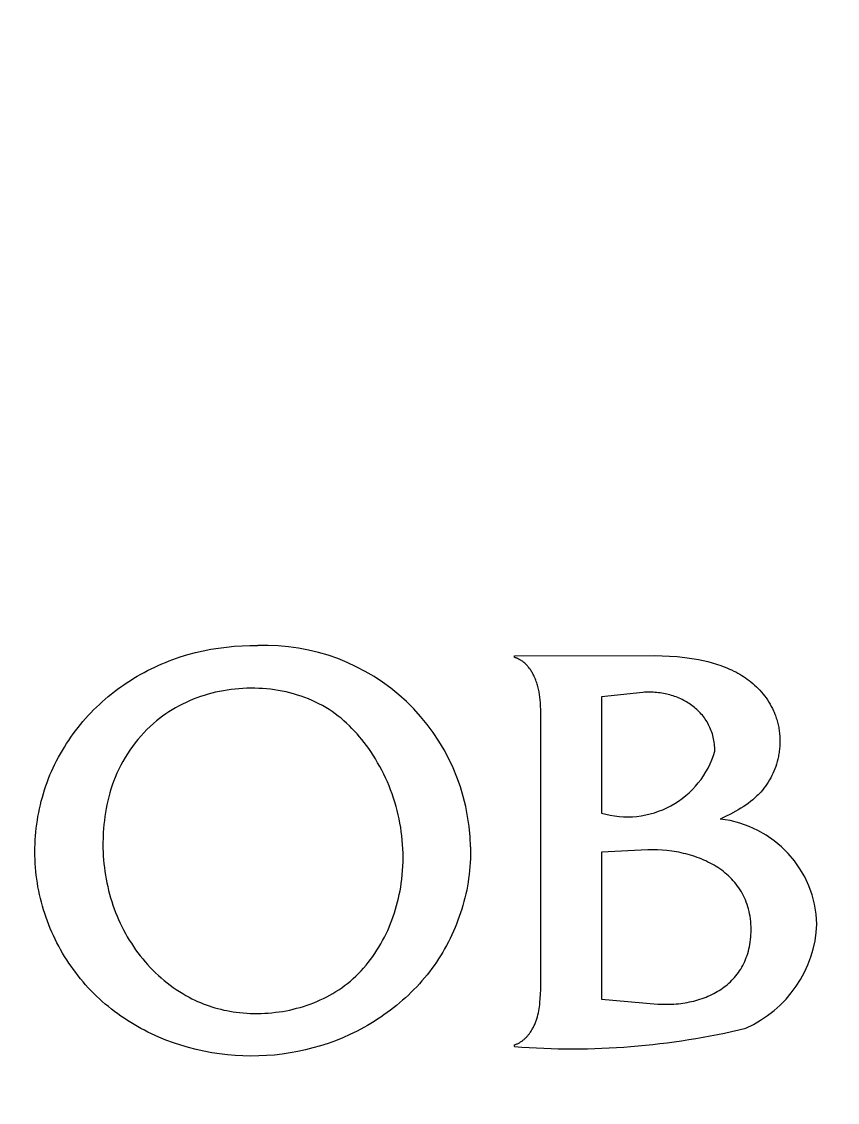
# Model space of a CAD drawing. Header units: millimetres. Extents: x 28 to 2369, y -329 to 1679.
# Drawn here: x 1214.68 to 1223.85, y 1233.98 to 1246.13 of the extents above; entities that cross this region are included whole.
import ezdxf

# ---------------------------------------------------------------- set-up
doc = ezdxf.new("R2010")
doc.units = ezdxf.units.MM
doc.layers.add('1LINE', color=7, linetype='CONTINUOUS')

msp = doc.modelspace()

# ---------------------------------------------------------------- linework, layer by layer
at = {"layer": '1LINE'}
for p, q in [((1216.546, 1239.01), (1216.632, 1239.033)), ((1216.632, 1239.033), (1216.718, 1239.053)), ((1216.718, 1239.053), (1216.805, 1239.07)), ((1216.805, 1239.07), (1216.892, 1239.084)), ((1216.892, 1239.084), (1216.98, 1239.095)), ((1216.98, 1239.095), (1217.068, 1239.104)), ((1217.068, 1239.104), (1217.156, 1239.109)), ((1217.156, 1239.109), (1217.244, 1239.112)), ((1217.244, 1239.112), (1217.333, 1239.111)), ((1216.214, 1238.889), (1216.255, 1238.906)), ((1216.255, 1238.906), (1216.296, 1238.923)), ((1216.296, 1238.923), (1216.337, 1238.94)), ((1216.337, 1238.94), (1216.378, 1238.955)), ((1216.378, 1238.955), (1216.462, 1238.984)), ((1216.462, 1238.984), (1216.546, 1239.01)), ((1220.221, 1238.998), (1221.793, 1239)), ((1220.221, 1238.979), (1220.221, 1238.998)), ((1220.226, 1238.977), (1220.221, 1238.979)), ((1220.232, 1238.975), (1220.226, 1238.977)), ((1220.237, 1238.973), (1220.232, 1238.975)), ((1220.242, 1238.971), (1220.237, 1238.973)), ((1220.247, 1238.969), (1220.242, 1238.971)), ((1220.252, 1238.967), (1220.247, 1238.969)), ((1220.257, 1238.965), (1220.252, 1238.967)), ((1220.262, 1238.962), (1220.257, 1238.965)), ((1220.267, 1238.96), (1220.262, 1238.962)), ((1220.272, 1238.957), (1220.267, 1238.96)), ((1220.277, 1238.955), (1220.272, 1238.957)), ((1220.281, 1238.952), (1220.277, 1238.955)), ((1220.286, 1238.949), (1220.281, 1238.952)), ((1220.291, 1238.947), (1220.286, 1238.949)), ((1220.3, 1238.941), (1220.291, 1238.947)), ((1220.309, 1238.935), (1220.3, 1238.941)), ((1220.317, 1238.928), (1220.309, 1238.935)), ((1220.326, 1238.921), (1220.317, 1238.928)), ((1220.334, 1238.914), (1220.326, 1238.921)), ((1220.342, 1238.907), (1220.334, 1238.914)), ((1220.349, 1238.9), (1220.342, 1238.907)), ((1221.793, 1239), (1221.879, 1238.997)), ((1221.879, 1238.997), (1221.964, 1238.994)), ((1221.964, 1238.994), (1222.05, 1238.988)), ((1222.05, 1238.988), (1222.135, 1238.979)), ((1222.135, 1238.979), (1222.187, 1238.972)), ((1222.187, 1238.972), (1222.238, 1238.964)), ((1222.238, 1238.964), (1222.29, 1238.955)), ((1222.29, 1238.955), (1222.341, 1238.944)), ((1222.341, 1238.944), (1222.392, 1238.932)), ((1222.392, 1238.932), (1222.442, 1238.919)), ((1222.442, 1238.919), (1222.492, 1238.904)), ((1222.492, 1238.904), (1222.541, 1238.887)), ((1215.979, 1238.768), (1216.017, 1238.79)), ((1216.017, 1238.79), (1216.056, 1238.811)), ((1216.056, 1238.811), (1216.095, 1238.831)), ((1216.095, 1238.831), (1216.134, 1238.851)), ((1216.134, 1238.851), (1216.174, 1238.87)), ((1216.174, 1238.87), (1216.214, 1238.889)), ((1220.357, 1238.892), (1220.349, 1238.9)), ((1220.364, 1238.884), (1220.357, 1238.892)), ((1220.371, 1238.876), (1220.364, 1238.884)), ((1220.378, 1238.868), (1220.371, 1238.876)), ((1220.385, 1238.859), (1220.378, 1238.868)), ((1220.391, 1238.851), (1220.385, 1238.859)), ((1220.398, 1238.842), (1220.391, 1238.851)), ((1220.404, 1238.833), (1220.398, 1238.842)), ((1220.41, 1238.824), (1220.404, 1238.833)), ((1220.415, 1238.814), (1220.41, 1238.824)), ((1220.421, 1238.805), (1220.415, 1238.814)), ((1220.426, 1238.795), (1220.421, 1238.805)), ((1220.431, 1238.786), (1220.426, 1238.795)), ((1220.436, 1238.776), (1220.431, 1238.786)), ((1222.541, 1238.887), (1222.566, 1238.878)), ((1222.566, 1238.878), (1222.59, 1238.869)), ((1222.59, 1238.869), (1222.614, 1238.859)), ((1222.614, 1238.859), (1222.637, 1238.848)), ((1222.637, 1238.848), (1222.661, 1238.838)), ((1222.661, 1238.838), (1222.684, 1238.826)), ((1222.684, 1238.826), (1222.707, 1238.815)), ((1222.707, 1238.815), (1222.729, 1238.802)), ((1222.729, 1238.802), (1222.752, 1238.79)), ((1222.752, 1238.79), (1222.774, 1238.777)), ((1215.793, 1238.647), (1215.829, 1238.672)), ((1215.829, 1238.672), (1215.866, 1238.697)), ((1215.866, 1238.697), (1215.903, 1238.721)), ((1215.903, 1238.721), (1215.941, 1238.745)), ((1215.941, 1238.745), (1215.979, 1238.768)), ((1220.441, 1238.766), (1220.436, 1238.776)), ((1220.446, 1238.756), (1220.441, 1238.766)), ((1220.454, 1238.736), (1220.446, 1238.756)), ((1220.46, 1238.722), (1220.454, 1238.736)), ((1220.465, 1238.708), (1220.46, 1238.722)), ((1220.47, 1238.694), (1220.465, 1238.708)), ((1220.474, 1238.679), (1220.47, 1238.694)), ((1220.479, 1238.665), (1220.474, 1238.679)), ((1220.483, 1238.651), (1220.479, 1238.665)), ((1222.774, 1238.777), (1222.795, 1238.763)), ((1222.795, 1238.763), (1222.817, 1238.749)), ((1222.817, 1238.749), (1222.837, 1238.734)), ((1222.837, 1238.734), (1222.858, 1238.719)), ((1222.858, 1238.719), (1222.878, 1238.703)), ((1222.878, 1238.703), (1222.898, 1238.686)), ((1222.898, 1238.686), (1222.919, 1238.668)), ((1222.919, 1238.668), (1222.939, 1238.649)), ((1215.652, 1238.538), (1215.686, 1238.566)), ((1215.686, 1238.566), (1215.721, 1238.594)), ((1215.721, 1238.594), (1215.757, 1238.621)), ((1215.757, 1238.621), (1215.793, 1238.647)), ((1216.732, 1238.552), (1216.69, 1238.538)), ((1216.774, 1238.565), (1216.732, 1238.552)), ((1216.817, 1238.576), (1216.774, 1238.565)), ((1216.859, 1238.587), (1216.817, 1238.576)), ((1216.903, 1238.596), (1216.859, 1238.587)), ((1216.946, 1238.604), (1216.903, 1238.596)), ((1216.99, 1238.612), (1216.946, 1238.604)), ((1217.034, 1238.618), (1216.99, 1238.612)), ((1217.078, 1238.623), (1217.034, 1238.618)), ((1217.122, 1238.627), (1217.078, 1238.623)), ((1217.166, 1238.63), (1217.122, 1238.627)), ((1217.21, 1238.632), (1217.166, 1238.63)), ((1217.255, 1238.633), (1217.21, 1238.632)), ((1217.299, 1238.632), (1217.255, 1238.633)), ((1217.344, 1238.631), (1217.299, 1238.632)), ((1217.388, 1238.628), (1217.344, 1238.631)), ((1217.432, 1238.625), (1217.388, 1238.628)), ((1217.477, 1238.62), (1217.432, 1238.625)), ((1217.52, 1238.614), (1217.477, 1238.62)), ((1217.564, 1238.607), (1217.52, 1238.614)), ((1217.607, 1238.599), (1217.564, 1238.607)), ((1217.651, 1238.59), (1217.607, 1238.599)), ((1217.694, 1238.58), (1217.651, 1238.59)), ((1217.736, 1238.569), (1217.694, 1238.58)), ((1217.778, 1238.556), (1217.736, 1238.569)), ((1217.82, 1238.542), (1217.778, 1238.556)), ((1217.861, 1238.528), (1217.82, 1238.542)), ((1220.486, 1238.636), (1220.483, 1238.651)), ((1220.49, 1238.621), (1220.486, 1238.636)), ((1220.496, 1238.592), (1220.49, 1238.621)), ((1220.501, 1238.562), (1220.496, 1238.592)), ((1220.505, 1238.533), (1220.501, 1238.562)), ((1221.664, 1238.586), (1221.196, 1238.537)), ((1221.683, 1238.587), (1221.664, 1238.586)), ((1221.703, 1238.588), (1221.683, 1238.587)), ((1221.722, 1238.588), (1221.703, 1238.588)), ((1221.741, 1238.588), (1221.722, 1238.588)), ((1221.761, 1238.588), (1221.741, 1238.588)), ((1221.78, 1238.587), (1221.761, 1238.588)), ((1221.799, 1238.586), (1221.78, 1238.587)), ((1221.818, 1238.584), (1221.799, 1238.586)), ((1221.837, 1238.582), (1221.818, 1238.584)), ((1221.856, 1238.58), (1221.837, 1238.582)), ((1221.875, 1238.577), (1221.856, 1238.58)), ((1221.894, 1238.574), (1221.875, 1238.577)), ((1221.912, 1238.57), (1221.894, 1238.574)), ((1221.931, 1238.566), (1221.912, 1238.57)), ((1221.949, 1238.562), (1221.931, 1238.566)), ((1221.967, 1238.557), (1221.949, 1238.562)), ((1221.985, 1238.552), (1221.967, 1238.557)), ((1222.003, 1238.546), (1221.985, 1238.552)), ((1222.02, 1238.54), (1222.003, 1238.546)), ((1222.038, 1238.534), (1222.02, 1238.54)), ((1222.939, 1238.649), (1222.959, 1238.629)), ((1222.959, 1238.629), (1222.978, 1238.609)), ((1222.978, 1238.609), (1222.997, 1238.588)), ((1222.997, 1238.588), (1223.015, 1238.567)), ((1223.015, 1238.567), (1223.032, 1238.545)), ((1223.032, 1238.545), (1223.048, 1238.523)), ((1215.488, 1238.388), (1215.52, 1238.419)), ((1215.52, 1238.419), (1215.552, 1238.45)), ((1215.552, 1238.45), (1215.585, 1238.48)), ((1215.585, 1238.48), (1215.618, 1238.509)), ((1215.618, 1238.509), (1215.652, 1238.538)), ((1216.448, 1238.434), (1216.41, 1238.413)), ((1216.487, 1238.454), (1216.448, 1238.434)), ((1216.527, 1238.473), (1216.487, 1238.454)), ((1216.567, 1238.491), (1216.527, 1238.473)), ((1216.607, 1238.508), (1216.567, 1238.491)), ((1216.648, 1238.524), (1216.607, 1238.508)), ((1216.69, 1238.538), (1216.648, 1238.524)), ((1217.902, 1238.512), (1217.861, 1238.528)), ((1217.943, 1238.495), (1217.902, 1238.512)), ((1217.982, 1238.477), (1217.943, 1238.495)), ((1218.021, 1238.457), (1217.982, 1238.477)), ((1218.06, 1238.437), (1218.021, 1238.457)), ((1218.098, 1238.415), (1218.06, 1238.437)), ((1220.509, 1238.503), (1220.505, 1238.533)), ((1220.511, 1238.473), (1220.509, 1238.503)), ((1220.513, 1238.442), (1220.511, 1238.473)), ((1220.516, 1238.382), (1220.513, 1238.442)), ((1221.196, 1238.537), (1221.196, 1237.228)), ((1222.055, 1238.527), (1222.038, 1238.534)), ((1222.072, 1238.52), (1222.055, 1238.527)), ((1222.089, 1238.512), (1222.072, 1238.52)), ((1222.105, 1238.504), (1222.089, 1238.512)), ((1222.122, 1238.496), (1222.105, 1238.504)), ((1222.138, 1238.487), (1222.122, 1238.496)), ((1222.154, 1238.478), (1222.138, 1238.487)), ((1222.169, 1238.469), (1222.154, 1238.478)), ((1222.184, 1238.459), (1222.169, 1238.469)), ((1222.199, 1238.449), (1222.184, 1238.459)), ((1222.214, 1238.438), (1222.199, 1238.449)), ((1222.228, 1238.427), (1222.214, 1238.438)), ((1222.243, 1238.416), (1222.228, 1238.427)), ((1223.048, 1238.523), (1223.064, 1238.5)), ((1223.064, 1238.5), (1223.08, 1238.476)), ((1223.08, 1238.476), (1223.094, 1238.452)), ((1223.094, 1238.452), (1223.107, 1238.428)), ((1223.107, 1238.428), (1223.12, 1238.403)), ((1215.397, 1238.291), (1215.427, 1238.324)), ((1215.427, 1238.324), (1215.457, 1238.356)), ((1215.457, 1238.356), (1215.488, 1238.388)), ((1216.262, 1238.318), (1216.227, 1238.291)), ((1216.298, 1238.343), (1216.262, 1238.318)), ((1216.335, 1238.367), (1216.298, 1238.343)), ((1216.372, 1238.391), (1216.335, 1238.367)), ((1216.41, 1238.413), (1216.372, 1238.391)), ((1218.135, 1238.392), (1218.098, 1238.415)), ((1218.169, 1238.369), (1218.135, 1238.392)), ((1218.203, 1238.345), (1218.169, 1238.369)), ((1218.237, 1238.32), (1218.203, 1238.345)), ((1218.269, 1238.294), (1218.237, 1238.32)), ((1220.517, 1238.26), (1220.516, 1238.382)), ((1222.256, 1238.405), (1222.243, 1238.416)), ((1222.27, 1238.393), (1222.256, 1238.405)), ((1222.283, 1238.38), (1222.27, 1238.393)), ((1222.296, 1238.368), (1222.283, 1238.38)), ((1222.308, 1238.355), (1222.296, 1238.368)), ((1222.32, 1238.341), (1222.308, 1238.355)), ((1222.332, 1238.328), (1222.32, 1238.341)), ((1222.343, 1238.314), (1222.332, 1238.328)), ((1222.354, 1238.299), (1222.343, 1238.314)), ((1222.364, 1238.285), (1222.354, 1238.299)), ((1223.12, 1238.403), (1223.132, 1238.378)), ((1223.132, 1238.378), (1223.138, 1238.365)), ((1223.138, 1238.365), (1223.143, 1238.352)), ((1223.143, 1238.352), (1223.148, 1238.339)), ((1223.148, 1238.339), (1223.153, 1238.326)), ((1223.153, 1238.326), (1223.158, 1238.311)), ((1223.158, 1238.311), (1223.163, 1238.297)), ((1223.163, 1238.297), (1223.168, 1238.282)), ((1215.284, 1238.154), (1215.312, 1238.189)), ((1215.312, 1238.189), (1215.339, 1238.223)), ((1215.339, 1238.223), (1215.368, 1238.257)), ((1215.368, 1238.257), (1215.397, 1238.291)), ((1216.123, 1238.202), (1216.087, 1238.168)), ((1216.159, 1238.236), (1216.123, 1238.202)), ((1216.193, 1238.264), (1216.159, 1238.236)), ((1216.227, 1238.291), (1216.193, 1238.264)), ((1218.301, 1238.267), (1218.269, 1238.294)), ((1218.332, 1238.239), (1218.301, 1238.267)), ((1218.363, 1238.21), (1218.332, 1238.239)), ((1218.392, 1238.18), (1218.363, 1238.21)), ((1218.421, 1238.15), (1218.392, 1238.18)), ((1220.515, 1235.243), (1220.517, 1238.26)), ((1222.374, 1238.269), (1222.364, 1238.285)), ((1222.384, 1238.254), (1222.374, 1238.269)), ((1222.393, 1238.238), (1222.384, 1238.254)), ((1222.401, 1238.222), (1222.393, 1238.238)), ((1222.41, 1238.206), (1222.401, 1238.222)), ((1222.417, 1238.189), (1222.41, 1238.206)), ((1222.425, 1238.172), (1222.417, 1238.189)), ((1223.168, 1238.282), (1223.172, 1238.267)), ((1223.172, 1238.267), (1223.176, 1238.252)), ((1223.176, 1238.252), (1223.18, 1238.237)), ((1223.18, 1238.237), (1223.183, 1238.222)), ((1223.183, 1238.222), (1223.187, 1238.207)), ((1223.187, 1238.207), (1223.19, 1238.191)), ((1223.19, 1238.191), (1223.192, 1238.176)), ((1223.192, 1238.176), (1223.195, 1238.16)), ((1215.207, 1238.046), (1215.232, 1238.082)), ((1215.232, 1238.082), (1215.258, 1238.118)), ((1215.258, 1238.118), (1215.284, 1238.154)), ((1215.986, 1238.057), (1215.955, 1238.018)), ((1216.019, 1238.095), (1215.986, 1238.057)), ((1216.052, 1238.132), (1216.019, 1238.095)), ((1216.087, 1238.168), (1216.052, 1238.132)), ((1218.45, 1238.119), (1218.421, 1238.15)), ((1218.477, 1238.087), (1218.45, 1238.119)), ((1218.504, 1238.055), (1218.477, 1238.087)), ((1218.53, 1238.022), (1218.504, 1238.055)), ((1222.432, 1238.155), (1222.425, 1238.172)), ((1222.438, 1238.137), (1222.432, 1238.155)), ((1222.444, 1238.119), (1222.438, 1238.137)), ((1222.449, 1238.101), (1222.444, 1238.119)), ((1222.454, 1238.082), (1222.449, 1238.101)), ((1222.458, 1238.064), (1222.454, 1238.082)), ((1222.462, 1238.044), (1222.458, 1238.064)), ((1223.195, 1238.16), (1223.197, 1238.145)), ((1223.197, 1238.145), (1223.198, 1238.129)), ((1223.198, 1238.129), (1223.2, 1238.114)), ((1223.2, 1238.114), (1223.201, 1238.098)), ((1223.201, 1238.098), (1223.202, 1238.083)), ((1223.202, 1238.083), (1223.203, 1238.067)), ((1223.203, 1238.067), (1223.203, 1238.052)), ((1215.114, 1237.895), (1215.136, 1237.933)), ((1215.136, 1237.933), (1215.159, 1237.971)), ((1215.159, 1237.971), (1215.182, 1238.009)), ((1215.182, 1238.009), (1215.207, 1238.046)), ((1215.896, 1237.937), (1215.868, 1237.896)), ((1215.925, 1237.978), (1215.896, 1237.937)), ((1215.955, 1238.018), (1215.925, 1237.978)), ((1218.555, 1237.988), (1218.53, 1238.022)), ((1218.58, 1237.954), (1218.555, 1237.988)), ((1218.604, 1237.919), (1218.58, 1237.954)), ((1222.465, 1238.025), (1222.462, 1238.044)), ((1222.468, 1238.005), (1222.465, 1238.025)), ((1222.47, 1237.985), (1222.468, 1238.005)), ((1222.471, 1237.964), (1222.47, 1237.985)), ((1222.472, 1237.944), (1222.471, 1237.964)), ((1222.472, 1237.923), (1222.472, 1237.944)), ((1223.198, 1237.942), (1223.196, 1237.927)), ((1223.2, 1237.958), (1223.198, 1237.942)), ((1223.201, 1237.974), (1223.2, 1237.958)), ((1223.202, 1237.989), (1223.201, 1237.974)), ((1223.203, 1238.005), (1223.202, 1237.989)), ((1223.203, 1238.052), (1223.203, 1238.036)), ((1223.203, 1238.036), (1223.203, 1238.02)), ((1223.203, 1238.02), (1223.203, 1238.005)), ((1215.052, 1237.777), (1215.072, 1237.817)), ((1215.072, 1237.817), (1215.092, 1237.856)), ((1215.092, 1237.856), (1215.114, 1237.895)), ((1215.842, 1237.853), (1215.817, 1237.81)), ((1215.868, 1237.896), (1215.842, 1237.853)), ((1218.631, 1237.878), (1218.604, 1237.919)), ((1218.657, 1237.837), (1218.631, 1237.878)), ((1218.681, 1237.795), (1218.657, 1237.837)), ((1223.18, 1237.835), (1223.173, 1237.808)), ((1223.183, 1237.85), (1223.18, 1237.835)), ((1223.186, 1237.865), (1223.183, 1237.85)), ((1223.189, 1237.881), (1223.186, 1237.865)), ((1223.192, 1237.896), (1223.189, 1237.881)), ((1223.194, 1237.911), (1223.192, 1237.896)), ((1223.196, 1237.927), (1223.194, 1237.911)), ((1214.997, 1237.657), (1215.015, 1237.697)), ((1215.015, 1237.697), (1215.033, 1237.737)), ((1215.033, 1237.737), (1215.052, 1237.777)), ((1215.771, 1237.721), (1215.75, 1237.676)), ((1215.793, 1237.766), (1215.771, 1237.721)), ((1215.817, 1237.81), (1215.793, 1237.766)), ((1218.705, 1237.753), (1218.681, 1237.795)), ((1218.728, 1237.71), (1218.705, 1237.753)), ((1218.75, 1237.667), (1218.728, 1237.71)), ((1223.137, 1237.701), (1223.125, 1237.675)), ((1223.147, 1237.727), (1223.137, 1237.701)), ((1223.156, 1237.754), (1223.147, 1237.727)), ((1223.165, 1237.78), (1223.156, 1237.754)), ((1223.173, 1237.808), (1223.165, 1237.78)), ((1214.95, 1237.533), (1214.965, 1237.574)), ((1214.965, 1237.574), (1214.981, 1237.616)), ((1214.981, 1237.616), (1214.997, 1237.657)), ((1215.712, 1237.583), (1215.697, 1237.541)), ((1215.73, 1237.63), (1215.712, 1237.583)), ((1215.75, 1237.676), (1215.73, 1237.63)), ((1218.771, 1237.623), (1218.75, 1237.667)), ((1218.79, 1237.579), (1218.771, 1237.623)), ((1218.809, 1237.534), (1218.79, 1237.579)), ((1223.072, 1237.577), (1223.057, 1237.553)), ((1223.087, 1237.601), (1223.072, 1237.577)), ((1223.101, 1237.625), (1223.087, 1237.601)), ((1223.113, 1237.65), (1223.101, 1237.625)), ((1223.125, 1237.675), (1223.113, 1237.65)), ((1214.911, 1237.406), (1214.923, 1237.449)), ((1214.923, 1237.449), (1214.936, 1237.491)), ((1214.936, 1237.491), (1214.95, 1237.533)), ((1215.669, 1237.455), (1215.658, 1237.411)), ((1215.682, 1237.498), (1215.669, 1237.455)), ((1215.697, 1237.541), (1215.682, 1237.498)), ((1218.827, 1237.489), (1218.809, 1237.534)), ((1218.844, 1237.443), (1218.827, 1237.489)), ((1222.979, 1237.454), (1222.969, 1237.444)), ((1222.988, 1237.465), (1222.979, 1237.454)), ((1223.007, 1237.486), (1222.988, 1237.465)), ((1223.024, 1237.508), (1223.007, 1237.486)), ((1223.041, 1237.53), (1223.024, 1237.508)), ((1223.057, 1237.553), (1223.041, 1237.53)), ((1214.889, 1237.32), (1214.899, 1237.363)), ((1214.899, 1237.363), (1214.911, 1237.406)), ((1215.647, 1237.367), (1215.637, 1237.323)), ((1215.658, 1237.411), (1215.647, 1237.367)), ((1218.86, 1237.397), (1218.844, 1237.443)), ((1218.874, 1237.351), (1218.86, 1237.397)), ((1218.888, 1237.304), (1218.874, 1237.351)), ((1222.846, 1237.337), (1222.819, 1237.318)), ((1222.872, 1237.357), (1222.846, 1237.337)), ((1222.898, 1237.378), (1222.872, 1237.357)), ((1222.922, 1237.399), (1222.898, 1237.378)), ((1222.934, 1237.41), (1222.922, 1237.399)), ((1222.946, 1237.421), (1222.934, 1237.41)), ((1222.958, 1237.433), (1222.946, 1237.421)), ((1222.969, 1237.444), (1222.958, 1237.433)), ((1214.862, 1237.19), (1214.87, 1237.234)), ((1214.87, 1237.234), (1214.879, 1237.277)), ((1214.879, 1237.277), (1214.889, 1237.32)), ((1215.62, 1237.235), (1215.614, 1237.19)), ((1215.628, 1237.279), (1215.62, 1237.235)), ((1215.637, 1237.323), (1215.628, 1237.279)), ((1218.9, 1237.258), (1218.888, 1237.304)), ((1218.912, 1237.21), (1218.9, 1237.258)), ((1218.922, 1237.163), (1218.912, 1237.21)), ((1222.649, 1237.218), (1222.591, 1237.189)), ((1222.707, 1237.249), (1222.649, 1237.218)), ((1222.735, 1237.265), (1222.707, 1237.249)), ((1222.764, 1237.282), (1222.735, 1237.265)), ((1222.791, 1237.3), (1222.764, 1237.282)), ((1222.819, 1237.318), (1222.791, 1237.3)), ((1214.843, 1237.059), (1214.848, 1237.103)), ((1214.848, 1237.103), (1214.855, 1237.147)), ((1214.855, 1237.147), (1214.862, 1237.19)), ((1215.603, 1237.1), (1215.599, 1237.055)), ((1215.608, 1237.145), (1215.603, 1237.1)), ((1215.614, 1237.19), (1215.608, 1237.145)), ((1218.932, 1237.115), (1218.922, 1237.163)), ((1218.94, 1237.068), (1218.932, 1237.115)), ((1222.591, 1237.189), (1222.533, 1237.161)), ((1214.831, 1236.927), (1214.834, 1236.971)), ((1214.834, 1236.971), (1214.838, 1237.015)), ((1214.838, 1237.015), (1214.843, 1237.059)), ((1215.593, 1236.965), (1215.59, 1236.874)), ((1215.595, 1237.01), (1215.593, 1236.965)), ((1215.599, 1237.055), (1215.595, 1237.01)), ((1218.947, 1237.02), (1218.94, 1237.068)), ((1218.953, 1236.971), (1218.947, 1237.02)), ((1218.958, 1236.923), (1218.953, 1236.971)), ((1214.827, 1236.838), (1214.829, 1236.883)), ((1214.827, 1236.794), (1214.827, 1236.838)), ((1214.829, 1236.883), (1214.831, 1236.927)), ((1215.59, 1236.874), (1215.591, 1236.831)), ((1218.962, 1236.875), (1218.958, 1236.923)), ((1218.965, 1236.826), (1218.962, 1236.875)), ((1219.725, 1236.847), (1219.725, 1236.803)), ((1214.827, 1236.75), (1214.827, 1236.794)), ((1214.829, 1236.705), (1214.827, 1236.75)), ((1215.591, 1236.831), (1215.593, 1236.787)), ((1215.593, 1236.787), (1215.595, 1236.744)), ((1215.595, 1236.744), (1215.598, 1236.701)), ((1218.967, 1236.778), (1218.965, 1236.826)), ((1218.967, 1236.729), (1218.967, 1236.778)), ((1218.967, 1236.68), (1218.967, 1236.729)), ((1219.725, 1236.759), (1219.724, 1236.715)), ((1219.725, 1236.803), (1219.725, 1236.759)), ((1221.718, 1236.816), (1221.196, 1236.787)), ((1221.196, 1236.787), (1221.196, 1235.137)), ((1221.772, 1236.816), (1221.718, 1236.816)), ((1221.826, 1236.815), (1221.772, 1236.816)), ((1221.88, 1236.812), (1221.826, 1236.815)), ((1221.934, 1236.807), (1221.88, 1236.812)), ((1221.988, 1236.8), (1221.934, 1236.807)), ((1222.015, 1236.796), (1221.988, 1236.8)), ((1222.042, 1236.792), (1222.015, 1236.796)), ((1222.068, 1236.787), (1222.042, 1236.792)), ((1222.095, 1236.781), (1222.068, 1236.787)), ((1222.121, 1236.775), (1222.095, 1236.781)), ((1222.147, 1236.769), (1222.121, 1236.775)), ((1222.173, 1236.762), (1222.147, 1236.769)), ((1222.199, 1236.755), (1222.173, 1236.762)), ((1222.224, 1236.747), (1222.199, 1236.755)), ((1222.249, 1236.739), (1222.224, 1236.747)), ((1222.274, 1236.73), (1222.249, 1236.739)), ((1222.299, 1236.721), (1222.274, 1236.73)), ((1222.324, 1236.711), (1222.299, 1236.721)), ((1214.831, 1236.661), (1214.829, 1236.705)), ((1214.834, 1236.617), (1214.831, 1236.661)), ((1214.838, 1236.573), (1214.834, 1236.617)), ((1215.598, 1236.701), (1215.603, 1236.658)), ((1215.603, 1236.658), (1215.608, 1236.615)), ((1215.608, 1236.615), (1215.614, 1236.572)), ((1218.962, 1236.583), (1218.965, 1236.632)), ((1218.965, 1236.632), (1218.967, 1236.68)), ((1219.719, 1236.626), (1219.715, 1236.582)), ((1219.722, 1236.671), (1219.719, 1236.626)), ((1219.724, 1236.715), (1219.722, 1236.671)), ((1222.348, 1236.7), (1222.324, 1236.711)), ((1222.372, 1236.69), (1222.348, 1236.7)), ((1222.395, 1236.678), (1222.372, 1236.69)), ((1222.418, 1236.667), (1222.395, 1236.678)), ((1222.441, 1236.654), (1222.418, 1236.667)), ((1222.464, 1236.642), (1222.441, 1236.654)), ((1222.486, 1236.628), (1222.464, 1236.642)), ((1222.507, 1236.615), (1222.486, 1236.628)), ((1222.528, 1236.6), (1222.507, 1236.615)), ((1222.549, 1236.585), (1222.528, 1236.6)), ((1214.843, 1236.529), (1214.838, 1236.573)), ((1214.848, 1236.485), (1214.843, 1236.529)), ((1214.855, 1236.441), (1214.848, 1236.485)), ((1215.614, 1236.572), (1215.62, 1236.529)), ((1215.62, 1236.529), (1215.628, 1236.486)), ((1215.628, 1236.486), (1215.637, 1236.443)), ((1218.946, 1236.438), (1218.953, 1236.486)), ((1218.953, 1236.486), (1218.958, 1236.535)), ((1218.958, 1236.535), (1218.962, 1236.583)), ((1219.704, 1236.494), (1219.697, 1236.451)), ((1219.71, 1236.538), (1219.704, 1236.494)), ((1219.715, 1236.582), (1219.71, 1236.538)), ((1222.569, 1236.57), (1222.549, 1236.585)), ((1222.589, 1236.554), (1222.569, 1236.57)), ((1222.608, 1236.538), (1222.589, 1236.554)), ((1222.627, 1236.521), (1222.608, 1236.538)), ((1222.645, 1236.503), (1222.627, 1236.521)), ((1222.663, 1236.485), (1222.645, 1236.503)), ((1222.68, 1236.467), (1222.663, 1236.485)), ((1214.862, 1236.398), (1214.855, 1236.441)), ((1214.87, 1236.354), (1214.862, 1236.398)), ((1214.88, 1236.311), (1214.87, 1236.354)), ((1215.637, 1236.443), (1215.646, 1236.401)), ((1215.646, 1236.401), (1215.656, 1236.359)), ((1215.656, 1236.359), (1215.667, 1236.317)), ((1218.924, 1236.312), (1218.933, 1236.354)), ((1218.933, 1236.354), (1218.94, 1236.396)), ((1218.94, 1236.396), (1218.946, 1236.438)), ((1219.682, 1236.363), (1219.672, 1236.32)), ((1219.69, 1236.407), (1219.682, 1236.363)), ((1219.697, 1236.451), (1219.69, 1236.407)), ((1222.697, 1236.448), (1222.68, 1236.467)), ((1222.713, 1236.428), (1222.697, 1236.448)), ((1222.728, 1236.408), (1222.713, 1236.428)), ((1222.743, 1236.387), (1222.728, 1236.408)), ((1222.757, 1236.366), (1222.743, 1236.387)), ((1222.77, 1236.344), (1222.757, 1236.366)), ((1214.89, 1236.268), (1214.88, 1236.311)), ((1214.9, 1236.225), (1214.89, 1236.268)), ((1215.667, 1236.317), (1215.679, 1236.275)), ((1215.679, 1236.275), (1215.692, 1236.234)), ((1215.692, 1236.234), (1215.705, 1236.193)), ((1218.905, 1236.229), (1218.915, 1236.27)), ((1218.915, 1236.27), (1218.924, 1236.312)), ((1219.651, 1236.234), (1219.639, 1236.191)), ((1219.662, 1236.277), (1219.651, 1236.234)), ((1219.672, 1236.32), (1219.662, 1236.277)), ((1222.783, 1236.322), (1222.77, 1236.344)), ((1222.795, 1236.299), (1222.783, 1236.322)), ((1222.806, 1236.276), (1222.795, 1236.299)), ((1222.816, 1236.252), (1222.806, 1236.276)), ((1222.826, 1236.227), (1222.816, 1236.252)), ((1214.912, 1236.182), (1214.9, 1236.225)), ((1214.925, 1236.14), (1214.912, 1236.182)), ((1214.938, 1236.098), (1214.925, 1236.14)), ((1215.705, 1236.193), (1215.72, 1236.152)), ((1215.72, 1236.152), (1215.735, 1236.111)), ((1215.735, 1236.111), (1215.751, 1236.071)), ((1218.87, 1236.106), (1218.882, 1236.147)), ((1218.882, 1236.147), (1218.894, 1236.188)), ((1218.894, 1236.188), (1218.905, 1236.229)), ((1219.627, 1236.149), (1219.613, 1236.106)), ((1219.639, 1236.191), (1219.627, 1236.149)), ((1222.835, 1236.202), (1222.826, 1236.227)), ((1222.843, 1236.176), (1222.835, 1236.202)), ((1222.851, 1236.15), (1222.843, 1236.176)), ((1222.858, 1236.123), (1222.851, 1236.15)), ((1222.863, 1236.096), (1222.858, 1236.123)), ((1214.953, 1236.056), (1214.938, 1236.098)), ((1214.968, 1236.014), (1214.953, 1236.056)), ((1214.984, 1235.973), (1214.968, 1236.014)), ((1215.751, 1236.071), (1215.768, 1236.031)), ((1215.768, 1236.031), (1215.786, 1235.992)), ((1215.786, 1235.992), (1215.805, 1235.953)), ((1218.827, 1235.986), (1218.842, 1236.026)), ((1218.842, 1236.026), (1218.856, 1236.066)), ((1218.856, 1236.066), (1218.87, 1236.106)), ((1219.584, 1236.023), (1219.568, 1235.981)), ((1219.599, 1236.064), (1219.584, 1236.023)), ((1219.613, 1236.106), (1219.599, 1236.064)), ((1222.868, 1236.068), (1222.863, 1236.096)), ((1222.872, 1236.039), (1222.868, 1236.068)), ((1222.876, 1236.01), (1222.872, 1236.039)), ((1222.878, 1235.98), (1222.876, 1236.01)), ((1215, 1235.932), (1214.984, 1235.973)), ((1215.018, 1235.891), (1215, 1235.932)), ((1215.036, 1235.851), (1215.018, 1235.891)), ((1215.805, 1235.953), (1215.825, 1235.914)), ((1215.825, 1235.914), (1215.845, 1235.876)), ((1215.845, 1235.876), (1215.866, 1235.838)), ((1218.757, 1235.832), (1218.776, 1235.87)), ((1218.776, 1235.87), (1218.794, 1235.908)), ((1218.794, 1235.908), (1218.811, 1235.947)), ((1218.811, 1235.947), (1218.827, 1235.986)), ((1219.534, 1235.899), (1219.515, 1235.859)), ((1219.551, 1235.94), (1219.534, 1235.899)), ((1219.568, 1235.981), (1219.551, 1235.94)), ((1222.879, 1235.95), (1222.878, 1235.98)), ((1222.878, 1235.861), (1222.879, 1235.89)), ((1222.88, 1235.919), (1222.879, 1235.95)), ((1222.879, 1235.89), (1222.88, 1235.919)), ((1215.055, 1235.811), (1215.036, 1235.851)), ((1215.075, 1235.771), (1215.055, 1235.811)), ((1215.095, 1235.732), (1215.075, 1235.771)), ((1215.866, 1235.838), (1215.889, 1235.801)), ((1215.889, 1235.801), (1215.912, 1235.764)), ((1215.912, 1235.764), (1215.935, 1235.728)), ((1218.696, 1235.721), (1218.717, 1235.757)), ((1218.717, 1235.757), (1218.737, 1235.794)), ((1218.737, 1235.794), (1218.757, 1235.832)), ((1219.476, 1235.779), (1219.455, 1235.74)), ((1219.496, 1235.819), (1219.476, 1235.779)), ((1219.515, 1235.859), (1219.496, 1235.819)), ((1222.861, 1235.725), (1222.866, 1235.751)), ((1222.866, 1235.751), (1222.87, 1235.778)), ((1222.87, 1235.778), (1222.874, 1235.805)), ((1222.874, 1235.805), (1222.876, 1235.833)), ((1222.876, 1235.833), (1222.878, 1235.861)), ((1215.117, 1235.693), (1215.095, 1235.732)), ((1215.139, 1235.655), (1215.117, 1235.693)), ((1215.162, 1235.617), (1215.139, 1235.655)), ((1215.935, 1235.728), (1215.96, 1235.692)), ((1215.96, 1235.692), (1215.986, 1235.657)), ((1215.986, 1235.657), (1216.012, 1235.623)), ((1216.012, 1235.623), (1216.039, 1235.589)), ((1218.627, 1235.616), (1218.65, 1235.65)), ((1218.65, 1235.65), (1218.673, 1235.685)), ((1218.673, 1235.685), (1218.696, 1235.721)), ((1219.389, 1235.625), (1219.365, 1235.588)), ((1219.412, 1235.663), (1219.389, 1235.625)), ((1219.434, 1235.701), (1219.412, 1235.663)), ((1219.455, 1235.74), (1219.434, 1235.701)), ((1222.826, 1235.603), (1222.834, 1235.627)), ((1222.834, 1235.627), (1222.842, 1235.651)), ((1222.842, 1235.651), (1222.849, 1235.675)), ((1222.849, 1235.675), (1222.855, 1235.7)), ((1222.855, 1235.7), (1222.861, 1235.725)), ((1215.185, 1235.579), (1215.162, 1235.617)), ((1215.209, 1235.542), (1215.185, 1235.579)), ((1215.234, 1235.506), (1215.209, 1235.542)), ((1215.26, 1235.469), (1215.234, 1235.506)), ((1216.039, 1235.589), (1216.067, 1235.556)), ((1216.067, 1235.556), (1216.095, 1235.524)), ((1216.095, 1235.524), (1216.124, 1235.492)), ((1218.523, 1235.485), (1218.55, 1235.517)), ((1218.55, 1235.517), (1218.576, 1235.549)), ((1218.576, 1235.549), (1218.602, 1235.582)), ((1218.602, 1235.582), (1218.627, 1235.616)), ((1219.315, 1235.515), (1219.289, 1235.479)), ((1219.341, 1235.551), (1219.315, 1235.515)), ((1219.365, 1235.588), (1219.341, 1235.551)), ((1222.775, 1235.495), (1222.786, 1235.515)), ((1222.786, 1235.515), (1222.797, 1235.537)), ((1222.797, 1235.537), (1222.808, 1235.558)), ((1222.808, 1235.558), (1222.817, 1235.581)), ((1222.817, 1235.581), (1222.826, 1235.603)), ((1215.286, 1235.434), (1215.26, 1235.469)), ((1215.313, 1235.399), (1215.286, 1235.434)), ((1215.341, 1235.364), (1215.313, 1235.399)), ((1216.124, 1235.492), (1216.154, 1235.462)), ((1216.154, 1235.462), (1216.185, 1235.432)), ((1216.185, 1235.432), (1216.216, 1235.402)), ((1216.216, 1235.402), (1216.248, 1235.374)), ((1218.406, 1235.367), (1218.436, 1235.395)), ((1218.436, 1235.395), (1218.466, 1235.424)), ((1218.466, 1235.424), (1218.495, 1235.454)), ((1218.495, 1235.454), (1218.523, 1235.485)), ((1219.236, 1235.409), (1219.208, 1235.375)), ((1219.263, 1235.444), (1219.236, 1235.409)), ((1219.289, 1235.479), (1219.263, 1235.444)), ((1222.679, 1235.364), (1222.694, 1235.381)), ((1222.694, 1235.381), (1222.709, 1235.399)), ((1222.709, 1235.399), (1222.723, 1235.417)), ((1222.723, 1235.417), (1222.737, 1235.436)), ((1222.737, 1235.436), (1222.75, 1235.455)), ((1222.75, 1235.455), (1222.763, 1235.474)), ((1222.763, 1235.474), (1222.775, 1235.495)), ((1215.369, 1235.33), (1215.341, 1235.364)), ((1215.398, 1235.297), (1215.369, 1235.33)), ((1215.428, 1235.264), (1215.398, 1235.297)), ((1215.458, 1235.232), (1215.428, 1235.264)), ((1216.248, 1235.374), (1216.28, 1235.346)), ((1216.28, 1235.346), (1216.314, 1235.319)), ((1216.314, 1235.319), (1216.347, 1235.293)), ((1216.347, 1235.293), (1216.382, 1235.268)), ((1216.382, 1235.268), (1216.417, 1235.244)), ((1218.245, 1235.242), (1218.277, 1235.265)), ((1218.277, 1235.265), (1218.309, 1235.288)), ((1218.309, 1235.288), (1218.342, 1235.313)), ((1218.342, 1235.313), (1218.374, 1235.34)), ((1218.374, 1235.34), (1218.406, 1235.367)), ((1219.12, 1235.276), (1219.089, 1235.244)), ((1219.15, 1235.308), (1219.12, 1235.276)), ((1219.179, 1235.341), (1219.15, 1235.308)), ((1219.208, 1235.375), (1219.179, 1235.341)), ((1222.539, 1235.246), (1222.558, 1235.259)), ((1222.558, 1235.259), (1222.577, 1235.273)), ((1222.577, 1235.273), (1222.595, 1235.287)), ((1222.595, 1235.287), (1222.613, 1235.301)), ((1222.613, 1235.301), (1222.63, 1235.316)), ((1222.63, 1235.316), (1222.647, 1235.332)), ((1222.647, 1235.332), (1222.663, 1235.348)), ((1222.663, 1235.348), (1222.679, 1235.364)), ((1215.489, 1235.201), (1215.458, 1235.232)), ((1215.52, 1235.17), (1215.489, 1235.201)), ((1215.552, 1235.14), (1215.52, 1235.17)), ((1215.585, 1235.11), (1215.552, 1235.14)), ((1216.417, 1235.244), (1216.452, 1235.221)), ((1216.452, 1235.221), (1216.489, 1235.198)), ((1216.489, 1235.198), (1216.525, 1235.177)), ((1216.525, 1235.177), (1216.562, 1235.157)), ((1216.562, 1235.157), (1216.593, 1235.141)), ((1216.593, 1235.141), (1216.624, 1235.126)), ((1218.036, 1235.127), (1218.072, 1235.144)), ((1218.072, 1235.144), (1218.108, 1235.162)), ((1218.108, 1235.162), (1218.143, 1235.181)), ((1218.143, 1235.181), (1218.177, 1235.2)), ((1218.177, 1235.2), (1218.211, 1235.221)), ((1218.211, 1235.221), (1218.245, 1235.242)), ((1218.994, 1235.152), (1218.961, 1235.123)), ((1219.026, 1235.182), (1218.994, 1235.152)), ((1219.058, 1235.213), (1219.026, 1235.182)), ((1219.089, 1235.244), (1219.058, 1235.213)), ((1220.506, 1235.097), (1220.51, 1235.143)), ((1220.51, 1235.143), (1220.513, 1235.193)), ((1220.513, 1235.193), (1220.515, 1235.243)), ((1221.196, 1235.137), (1221.831, 1235.08)), ((1222.305, 1235.135), (1222.328, 1235.143)), ((1222.328, 1235.143), (1222.351, 1235.151)), ((1222.351, 1235.151), (1222.373, 1235.16)), ((1222.373, 1235.16), (1222.395, 1235.169)), ((1222.395, 1235.169), (1222.416, 1235.178)), ((1222.416, 1235.178), (1222.438, 1235.188)), ((1222.438, 1235.188), (1222.459, 1235.199)), ((1222.459, 1235.199), (1222.479, 1235.21)), ((1222.479, 1235.21), (1222.5, 1235.221)), ((1222.5, 1235.221), (1222.519, 1235.233)), ((1222.519, 1235.233), (1222.539, 1235.246)), ((1215.619, 1235.081), (1215.585, 1235.11)), ((1215.653, 1235.053), (1215.619, 1235.081)), ((1215.687, 1235.025), (1215.653, 1235.053)), ((1215.722, 1234.998), (1215.687, 1235.025)), ((1216.624, 1235.126), (1216.656, 1235.111)), ((1216.656, 1235.111), (1216.688, 1235.098)), ((1216.688, 1235.098), (1216.72, 1235.085)), ((1216.72, 1235.085), (1216.752, 1235.072)), ((1216.752, 1235.072), (1216.785, 1235.061)), ((1216.785, 1235.061), (1216.818, 1235.05)), ((1216.818, 1235.05), (1216.851, 1235.04)), ((1216.851, 1235.04), (1216.885, 1235.031)), ((1216.885, 1235.031), (1216.918, 1235.022)), ((1216.918, 1235.022), (1216.952, 1235.014)), ((1217.692, 1235.014), (1217.731, 1235.023)), ((1217.731, 1235.023), (1217.77, 1235.033)), ((1217.77, 1235.033), (1217.809, 1235.044)), ((1217.809, 1235.044), (1217.848, 1235.055)), ((1217.848, 1235.055), (1217.887, 1235.068)), ((1217.887, 1235.068), (1217.924, 1235.081)), ((1217.924, 1235.081), (1217.962, 1235.096)), ((1217.962, 1235.096), (1217.999, 1235.111)), ((1217.999, 1235.111), (1218.036, 1235.127)), ((1218.859, 1235.038), (1218.824, 1235.011)), ((1218.893, 1235.066), (1218.859, 1235.038)), ((1218.927, 1235.094), (1218.893, 1235.066)), ((1218.961, 1235.123), (1218.927, 1235.094)), ((1220.493, 1235.005), (1220.497, 1235.028)), ((1220.497, 1235.028), (1220.5, 1235.051)), ((1220.5, 1235.051), (1220.503, 1235.074)), ((1220.503, 1235.074), (1220.506, 1235.097)), ((1221.831, 1235.08), (1221.883, 1235.078)), ((1221.883, 1235.078), (1221.909, 1235.078)), ((1221.909, 1235.078), (1221.935, 1235.078)), ((1221.935, 1235.078), (1221.961, 1235.078)), ((1221.961, 1235.078), (1221.987, 1235.079)), ((1221.987, 1235.079), (1222.012, 1235.081)), ((1222.012, 1235.081), (1222.038, 1235.083)), ((1222.038, 1235.083), (1222.063, 1235.085)), ((1222.063, 1235.085), (1222.088, 1235.088)), ((1222.088, 1235.088), (1222.113, 1235.091)), ((1222.113, 1235.091), (1222.138, 1235.095)), ((1222.138, 1235.095), (1222.162, 1235.1)), ((1222.162, 1235.1), (1222.187, 1235.104)), ((1222.187, 1235.104), (1222.211, 1235.11)), ((1222.211, 1235.11), (1222.235, 1235.115)), ((1222.235, 1235.115), (1222.258, 1235.121)), ((1222.258, 1235.121), (1222.282, 1235.128)), ((1222.282, 1235.128), (1222.305, 1235.135)), ((1215.758, 1234.972), (1215.722, 1234.998)), ((1215.794, 1234.946), (1215.758, 1234.972)), ((1215.83, 1234.921), (1215.794, 1234.946)), ((1215.867, 1234.897), (1215.83, 1234.921)), ((1215.905, 1234.873), (1215.867, 1234.897)), ((1216.952, 1235.014), (1216.986, 1235.007)), ((1216.986, 1235.007), (1217.02, 1235.001)), ((1217.02, 1235.001), (1217.055, 1234.995)), ((1217.055, 1234.995), (1217.09, 1234.99)), ((1217.09, 1234.99), (1217.129, 1234.985)), ((1217.129, 1234.985), (1217.169, 1234.981)), ((1217.169, 1234.981), (1217.209, 1234.978)), ((1217.209, 1234.978), (1217.249, 1234.976)), ((1217.249, 1234.976), (1217.289, 1234.975)), ((1217.289, 1234.975), (1217.33, 1234.975)), ((1217.33, 1234.975), (1217.37, 1234.975)), ((1217.37, 1234.975), (1217.411, 1234.977)), ((1217.411, 1234.977), (1217.451, 1234.98)), ((1217.451, 1234.98), (1217.491, 1234.983)), ((1217.491, 1234.983), (1217.532, 1234.988)), ((1217.532, 1234.988), (1217.572, 1234.993)), ((1217.572, 1234.993), (1217.612, 1234.999)), ((1217.612, 1234.999), (1217.652, 1235.006)), ((1217.652, 1235.006), (1217.692, 1235.014)), ((1218.679, 1234.91), (1218.642, 1234.886)), ((1218.716, 1234.934), (1218.679, 1234.91)), ((1218.752, 1234.959), (1218.716, 1234.934)), ((1218.788, 1234.985), (1218.752, 1234.959)), ((1218.824, 1235.011), (1218.788, 1234.985)), ((1220.459, 1234.884), (1220.463, 1234.894)), ((1220.463, 1234.894), (1220.47, 1234.916)), ((1220.47, 1234.916), (1220.477, 1234.938)), ((1220.477, 1234.938), (1220.483, 1234.96)), ((1220.483, 1234.96), (1220.488, 1234.983)), ((1220.488, 1234.983), (1220.493, 1235.005)), ((1215.943, 1234.85), (1215.905, 1234.873)), ((1215.981, 1234.828), (1215.943, 1234.85)), ((1216.02, 1234.807), (1215.981, 1234.828)), ((1216.059, 1234.786), (1216.02, 1234.807)), ((1216.098, 1234.766), (1216.059, 1234.786)), ((1218.449, 1234.777), (1218.369, 1234.738)), ((1218.527, 1234.818), (1218.449, 1234.777)), ((1218.566, 1234.84), (1218.527, 1234.818)), ((1218.604, 1234.863), (1218.566, 1234.84)), ((1218.642, 1234.886), (1218.604, 1234.863)), ((1220.398, 1234.763), (1220.407, 1234.777)), ((1220.407, 1234.777), (1220.415, 1234.791)), ((1220.415, 1234.791), (1220.421, 1234.801)), ((1220.421, 1234.801), (1220.427, 1234.811)), ((1220.427, 1234.811), (1220.432, 1234.821)), ((1220.432, 1234.821), (1220.437, 1234.831)), ((1220.437, 1234.831), (1220.442, 1234.841)), ((1220.442, 1234.841), (1220.447, 1234.852)), ((1220.447, 1234.852), (1220.451, 1234.862)), ((1220.451, 1234.862), (1220.455, 1234.873)), ((1220.455, 1234.873), (1220.459, 1234.884)), ((1216.138, 1234.746), (1216.098, 1234.766)), ((1216.179, 1234.728), (1216.138, 1234.746)), ((1216.219, 1234.71), (1216.179, 1234.728)), ((1216.301, 1234.676), (1216.219, 1234.71)), ((1216.385, 1234.645), (1216.301, 1234.676)), ((1218.207, 1234.669), (1218.123, 1234.639)), ((1218.289, 1234.702), (1218.207, 1234.669)), ((1218.369, 1234.738), (1218.289, 1234.702)), ((1220.274, 1234.646), (1220.281, 1234.65)), ((1220.281, 1234.65), (1220.288, 1234.655)), ((1220.288, 1234.655), (1220.295, 1234.659)), ((1220.295, 1234.659), (1220.302, 1234.664)), ((1220.302, 1234.664), (1220.308, 1234.669)), ((1220.308, 1234.669), (1220.315, 1234.674)), ((1220.315, 1234.674), (1220.321, 1234.679)), ((1220.321, 1234.679), (1220.327, 1234.684)), ((1220.327, 1234.684), (1220.333, 1234.689)), ((1220.333, 1234.689), (1220.339, 1234.695)), ((1220.339, 1234.695), (1220.345, 1234.7)), ((1220.345, 1234.7), (1220.351, 1234.706)), ((1220.351, 1234.706), (1220.357, 1234.712)), ((1220.357, 1234.712), (1220.362, 1234.718)), ((1220.362, 1234.718), (1220.368, 1234.724)), ((1220.368, 1234.724), (1220.373, 1234.731)), ((1220.373, 1234.731), (1220.378, 1234.737)), ((1220.378, 1234.737), (1220.383, 1234.743)), ((1220.383, 1234.743), (1220.388, 1234.75)), ((1220.388, 1234.75), (1220.393, 1234.757)), ((1220.393, 1234.757), (1220.398, 1234.763)), ((1216.469, 1234.617), (1216.385, 1234.645)), ((1216.555, 1234.592), (1216.469, 1234.617)), ((1216.641, 1234.569), (1216.555, 1234.592)), ((1216.728, 1234.55), (1216.641, 1234.569)), ((1216.815, 1234.533), (1216.728, 1234.55)), ((1216.903, 1234.52), (1216.815, 1234.533)), ((1217.696, 1234.531), (1217.608, 1234.518)), ((1217.782, 1234.546), (1217.696, 1234.531)), ((1217.869, 1234.565), (1217.782, 1234.546)), ((1217.954, 1234.587), (1217.869, 1234.565)), ((1218.039, 1234.611), (1217.954, 1234.587)), ((1218.123, 1234.639), (1218.039, 1234.611)), ((1220.221, 1234.623), (1220.229, 1234.626)), ((1220.221, 1234.603), (1220.221, 1234.623)), ((1220.229, 1234.626), (1220.237, 1234.629)), ((1220.237, 1234.629), (1220.244, 1234.632)), ((1220.244, 1234.632), (1220.252, 1234.635)), ((1220.252, 1234.635), (1220.259, 1234.639)), ((1220.259, 1234.639), (1220.267, 1234.642)), ((1220.267, 1234.642), (1220.274, 1234.646)), ((1216.991, 1234.509), (1216.903, 1234.52)), ((1217.079, 1234.502), (1216.991, 1234.509)), ((1217.167, 1234.497), (1217.079, 1234.502)), ((1217.256, 1234.495), (1217.167, 1234.497)), ((1217.344, 1234.497), (1217.256, 1234.495)), ((1217.432, 1234.501), (1217.344, 1234.497)), ((1217.52, 1234.508), (1217.432, 1234.501)), ((1217.608, 1234.518), (1217.52, 1234.508))]:
    msp.add_line(p, q, dxfattribs=at)
for centre, radius, start, end in [((1217.42, 1236.808), 2.305, 0.9713, 92.1737), ((1221.488, 1238.212), 1.026, 253.4834, 343.639), ((1222.395, 1235.943), 1.226, 1.7045, 83.5614), ((1222.279, 1236.04), 1.343, 293.7373, 357.412), ((1220.873, 1242.838), 8.261, 265.4756, 283.6338)]:
    msp.add_arc(centre, radius, start, end, dxfattribs=at)
for centre, major_axis, start_param, end_param in [((1224.776, 1235.681), (-23.1, 0), 4.712389, 7.069173), ((1224.776, 1235.698), (23, 0), 1.570796, 4.712389)]:
    msp.add_ellipse(centre, major_axis=major_axis, ratio=0.985348, start_param=start_param, end_param=end_param, dxfattribs=at)
for points, knots in [([(1224.776, 844.683), (1212.04, 844.676), (1199.232, 846.913), (1175.255, 854.472), (1163.931, 859.799), (1147.735, 869.631), (1142.456, 873.239), (1132.448, 880.928), (1127.681, 885.023), (1118.579, 893.668), (1114.242, 898.216), (1105.95, 907.714), (1101.979, 912.687), (1090.767, 927.939), (1084.203, 938.582), (1075.751, 955.273), (1073.247, 961.001), (1069.512, 969.601), (1068.291, 972.48), (1066.124, 978.383), (1065.154, 981.394), (1063.19, 987.402), (1062.155, 990.385), (1060.174, 996.382), (1059.264, 999.408), (1056.73, 1008.532), (1055.294, 1014.654), (1052.921, 1023.798), (1052.192, 1026.856), (1050.933, 1033.003), (1050.37, 1036.086), (1048.639, 1045.329), (1047.496, 1051.491), (1045.901, 1060.75), (1045.399, 1063.841), (1044.549, 1070.046), (1044.179, 1073.157), (1043.063, 1082.488), (1042.342, 1088.71), (1040.305, 1107.393), (1039.061, 1119.861), (1035.998, 1157.349), (1034.841, 1182.341), (1034.133, 1219.818), (1033.983, 1232.305), (1033.652, 1257.265), (1033.503, 1269.738), (1033.254, 1294.665), (1033.192, 1307.121), (1033.275, 1321.123), (1033.286, 1322.679), (1033.311, 1325.79), (1033.317, 1327.353), (1033.397, 1331.981), (1033.494, 1335.019), (1033.901, 1343.774), (1034.327, 1349.212), (1034.931, 1354.113)], [0, 0, 0, 0, 0.0625, 0.0625, 0.125, 0.125, 0.15625, 0.15625, 0.1875, 0.1875, 0.21875, 0.21875, 0.25, 0.25, 0.3125, 0.3125, 0.34375, 0.34375, 0.359375, 0.359375, 0.375, 0.375, 0.390625, 0.390625, 0.40625, 0.40625, 0.4375, 0.4375, 0.453125, 0.453125, 0.46875, 0.46875, 0.5, 0.5, 0.515625, 0.515625, 0.53125, 0.53125, 0.5625, 0.5625, 0.625, 0.625, 0.75, 0.75, 0.8125, 0.8125, 0.875, 0.875, 0.9375, 0.9375, 0.945313, 0.945313, 0.953125, 0.953125, 0.96875, 0.96875, 1, 1, 1, 1]), ([(1043.057, 1335.001), (1042.913, 1329.118), (1042.727, 1323.264), (1042.411, 1311.568), (1042.275, 1305.721), (1042.061, 1294.025), (1041.979, 1288.176), (1041.878, 1276.47), (1041.936, 1270.61), (1042.109, 1253.032), (1042.227, 1241.304), (1042.472, 1217.834), (1042.565, 1206.091), (1043.274, 1170.835), (1044.4, 1147.292), (1047.343, 1111.93), (1048.503, 1100.128), (1050.445, 1082.444), (1051.126, 1076.555), (1052.591, 1064.79), (1053.602, 1058.954), (1056.705, 1041.462), (1059.235, 1029.868), (1063.475, 1012.582), (1064.978, 1006.829), (1068.243, 995.38), (1069.979, 989.683), (1073.869, 978.345), (1076.101, 972.768), (1080.824, 961.804), (1083.322, 956.39), (1091.471, 940.502), (1097.764, 930.362), (1112.004, 910.967), (1119.846, 901.856), (1136.969, 885.41), (1146.312, 878.049), (1161.638, 868.458), (1166.963, 865.485), (1177.822, 860.265), (1183.387, 857.999), (1194.811, 854.205), (1200.702, 852.673), (1209.664, 851.021), (1212.664, 850.579), (1218.695, 849.946), (1221.776, 849.755), (1224.776, 849.714)], [0, 0, 0, 0, 0.03125, 0.03125, 0.0625, 0.0625, 0.09375, 0.09375, 0.125, 0.125, 0.1875, 0.1875, 0.25, 0.25, 0.375, 0.375, 0.4375, 0.4375, 0.46875, 0.46875, 0.5, 0.5, 0.5625, 0.5625, 0.59375, 0.59375, 0.625, 0.625, 0.65625, 0.65625, 0.6875, 0.6875, 0.75, 0.75, 0.8125, 0.8125, 0.875, 0.875, 0.90625, 0.90625, 0.9375, 0.9375, 0.96875, 0.96875, 0.984375, 0.984375, 1, 1, 1, 1]), ([(1224.776, 853.186), (1218.776, 853.261), (1212.846, 853.92), (1201.088, 856.095), (1195.299, 857.616), (1184.075, 861.382), (1178.609, 863.632), (1167.945, 868.815), (1162.716, 871.762), (1147.697, 881.253), (1138.556, 888.544), (1125.991, 900.743), (1121.989, 905.015), (1114.324, 913.932), (1110.644, 918.598), (1100.208, 932.931), (1094.059, 942.918), (1086.106, 958.568), (1083.674, 963.9), (1079.041, 974.686), (1076.891, 980.189), (1071.234, 996.926), (1068.15, 1008.211), (1062.592, 1030.89), (1060.158, 1042.292), (1057.134, 1059.499), (1056.161, 1065.241), (1054.745, 1076.813), (1054.075, 1082.605), (1052.178, 1099.999), (1051.043, 1111.607), (1048.162, 1146.389), (1047.053, 1169.546), (1046.375, 1204.227), (1046.298, 1215.778), (1046.094, 1238.869), (1045.99, 1250.408), (1045.855, 1267.706), (1045.786, 1273.47), (1045.887, 1284.992), (1045.983, 1290.75), (1046.231, 1302.264), (1046.391, 1308.02), (1046.705, 1316.654), (1046.824, 1319.532), (1047.087, 1325.294), (1047.254, 1328.175), (1047.346, 1331.071)], [0, 0, 0, 0, 0.03125, 0.03125, 0.0625, 0.0625, 0.09375, 0.09375, 0.125, 0.125, 0.1875, 0.1875, 0.21875, 0.21875, 0.25, 0.25, 0.3125, 0.3125, 0.34375, 0.34375, 0.375, 0.375, 0.4375, 0.4375, 0.5, 0.5, 0.53125, 0.53125, 0.5625, 0.5625, 0.625, 0.625, 0.75, 0.75, 0.8125, 0.8125, 0.875, 0.875, 0.90625, 0.90625, 0.9375, 0.9375, 0.96875, 0.96875, 0.984375, 0.984375, 1, 1, 1, 1]), ([(1224.776, 1260.877), (1218.092, 1260.876), (1211.574, 1258.209), (1204.527, 1251.28), (1202.662, 1248.536), (1200.119, 1242.494), (1199.464, 1239.243), (1199.464, 1229.451), (1202.184, 1222.965), (1211.568, 1213.697), (1218.092, 1211.004), (1224.776, 1211.004)], [0, 0, 0, 0, 0.25, 0.25, 0.375, 0.375, 0.5, 0.5, 0.75, 0.75, 1, 1, 1, 1]), ([(1200.101, 1240.584), (1200.421, 1242.256), (1200.915, 1243.896), (1202.84, 1248.47), (1204.689, 1251.192), (1211.679, 1258.066), (1218.146, 1260.713), (1224.776, 1260.713)], [0, 0, 0, 0, 0.149231, 0.149231, 0.432821, 0.432821, 1, 1, 1, 1]), ([(1224.776, 1211.323), (1221.487, 1211.323), (1218.269, 1211.96), (1212.213, 1214.439), (1209.468, 1216.254), (1202.562, 1223.072), (1199.871, 1229.436), (1199.881, 1242.364), (1202.576, 1248.701), (1209.493, 1255.49), (1212.238, 1257.296), (1218.302, 1259.757), (1221.487, 1260.379), (1224.776, 1260.379)], [0, 0, 0, 0, 0.125, 0.125, 0.25, 0.25, 0.5, 0.5, 0.75, 0.75, 0.875, 0.875, 1, 1, 1, 1]), ([(1224.776, 1260.243), (1221.501, 1260.243), (1218.296, 1259.617), (1212.259, 1257.16), (1209.526, 1255.359), (1202.642, 1248.592), (1199.963, 1242.278), (1199.967, 1229.399), (1202.657, 1223.064), (1209.548, 1216.283), (1212.284, 1214.479), (1218.322, 1212.018), (1221.501, 1211.392), (1224.776, 1211.392)], [0, 0, 0, 0, 0.125, 0.125, 0.25, 0.25, 0.5, 0.5, 0.75, 0.75, 0.875, 0.875, 1, 1, 1, 1])]:
    msp.add_open_spline(points, degree=3, knots=knots, dxfattribs=at)
msp.add_open_spline([(1224.776, 1212.722), (1221.726, 1212.722), (1215.627, 1213.918), (1207.871, 1219.024), (1202.689, 1226.666), (1200.869, 1235.681), (1202.689, 1244.695), (1207.871, 1252.338), (1215.627, 1257.444), (1221.726, 1258.64), (1224.776, 1258.64)], degree=3, dxfattribs=at)

doc.saveas('drawing.dxf')
